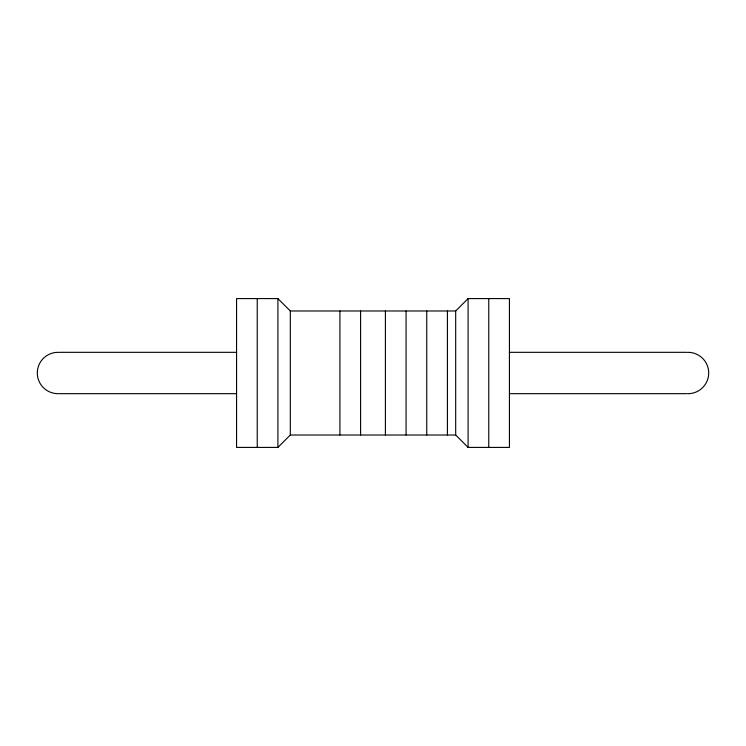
<?xml version="1.0" encoding="UTF-8"?>
<svg xmlns="http://www.w3.org/2000/svg" width="746" height="746" viewBox="0 0 746 746"><rect width="100%" height="100%" fill="white"/><g stroke="black" fill="none" stroke-linecap="round" stroke-linejoin="round"><path stroke-width="1.12" d="M277.913 447.413L290.315 435.011L455.685 435.011L468.087 447.413L509.434 447.413L509.434 298.587L468.087 298.587L455.685 310.989L290.315 310.989L277.913 298.587L236.566 298.587L236.566 447.413L277.913 447.413L277.913 298.587M58.813 352.326L236.566 352.326M509.434 352.326L687.075 352.326M58.813 393.674L236.566 393.674M509.434 393.674L687.29 393.674M488.761 298.587L488.761 447.413M468.087 298.587L468.087 447.413M455.685 310.989L455.685 435.011M447.413 310.989L447.413 435.011M426.749 310.989L426.749 435.011M406.076 310.989L406.076 435.011M385.402 310.989L385.402 435.011M360.598 310.989L360.598 435.011M339.924 310.989L339.924 435.011M290.315 310.989L290.315 435.011M257.239 298.587L257.239 447.413M687.915 352.326A20.674 20.674 0 0 1 708.7 372.888A20.674 20.674 0 0 1 688.138 393.674M57.974 393.674A20.674 20.674 0 0 1 37.3 373A20.674 20.674 0 0 1 57.974 352.326"/></g></svg>
